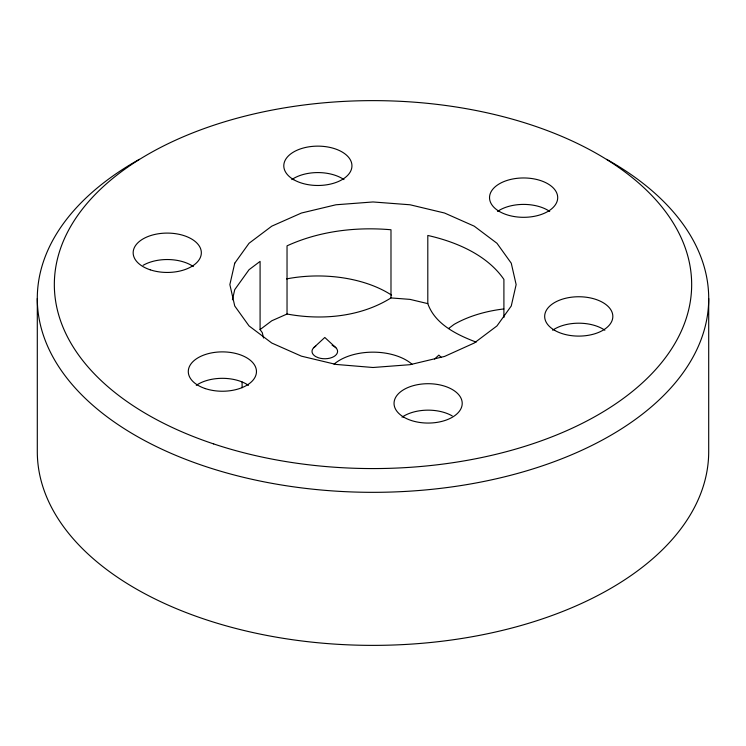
<?xml version="1.0" encoding="UTF-8"?>
<svg xmlns="http://www.w3.org/2000/svg" width="746" height="746" viewBox="0 0 746 746"><rect width="100%" height="100%" fill="white"/><g stroke="black" fill="none" stroke-linecap="round" stroke-linejoin="round"><path stroke-width="1.12" d="M232.426 299.78L234.738 289.644L249.033 269.716L260.084 261.398L260.084 329.583L262.303 332.679L263.525 338.013M313.73 347.692L324.799 337.472L335.868 347.692A12.785 7.376 0 0 1 333.835 356.607A12.785 7.376 0 0 1 318.411 357.772L315.763 356.607A12.785 7.376 0 0 1 315.763 346.163M434.582 359.05L438.844 355.115L441.39 357.474M260.084 329.583L271.786 320.771L287.033 314.019C321.871 320.454 360.514 317.031 390.988 297.934L410.048 299.388L427.803 303.631C434.797 323.643 455.778 334.236 474.419 341.454L476.47 341.948M448.532 328.566L454.034 324.426A98.407 56.817 0 0 1 503.82 308.947M335.868 347.692L333.835 346.163A12.785 7.376 0 0 0 332.129 345.342M708.7 298.512L708.7 451.563A335.7 193.811 0 0 1 373 645.374A335.7 193.811 0 0 1 37.3 451.563L37.3 298.512M503.904 317.526L503.904 279.396C487.054 254.862 456.048 241.807 427.803 235.456L427.803 303.631M390.988 297.934L390.988 229.759C355.898 226.691 319.213 231.092 287.033 245.844L287.033 314.019M242.096 381.961L242.096 387.743M286.557 278.911A98.407 56.817 0 0 1 391.585 295.136M334.031 364.188A46.858 27.052 0 0 1 411.969 364.188M606.619 159.327A335.7 193.811 0 0 1 611.617 434.843A335.7 193.811 0 0 1 134.383 434.843A335.7 193.811 0 0 1 139.381 159.327M196.282 385.346A34.083 19.676 0 0 1 248.483 385.346M402.029 417.173A34.083 19.676 0 0 1 452.225 415.914M143.148 265.296A34.083 19.676 0 0 1 193.354 266.555M552.646 330.217A34.083 19.676 0 0 1 604.857 330.217M291.77 179.6A34.083 19.676 0 0 1 343.971 179.6M497.517 211.426A34.083 19.676 0 0 1 549.718 211.426M234.738 263.207L229.861 284.599L234.738 305.991L249.033 325.918L271.786 343.039L301.431 356.168L335.952 364.421L373 367.498L410.048 364.682L444.569 356.429L474.214 343.039L496.967 325.918L511.262 305.991L516.139 284.599L511.262 263.207L496.967 243.28L474.214 226.159L444.569 213.03L410.048 204.777L373 201.961L335.952 204.777L301.431 213.03L271.786 226.159L249.033 243.28L234.738 263.207M205.337 388.601A34.083 19.676 0 0 0 256.465 371.555A34.083 19.676 0 0 0 205.337 354.518A34.083 19.676 0 0 0 205.337 388.601M404.034 417.303A34.083 19.676 0 0 0 461.047 408.482A34.083 19.676 0 0 0 419.308 384.376A34.083 19.676 0 0 0 404.034 417.303M150.207 269.81A34.083 19.676 0 0 0 201.336 252.773A34.083 19.676 0 0 0 150.207 235.727A34.083 19.676 0 0 0 150.207 269.81M554.651 330.338A34.083 19.676 0 0 0 611.673 321.517A34.083 19.676 0 0 0 569.925 297.421A34.083 19.676 0 0 0 554.651 330.338M293.775 179.721A34.083 19.676 0 0 0 350.788 170.899A34.083 19.676 0 0 0 309.049 146.803A34.083 19.676 0 0 0 293.775 179.721M499.522 211.556A34.083 19.676 0 0 0 556.535 202.735A34.083 19.676 0 0 0 514.796 178.63A34.083 19.676 0 0 0 499.522 211.556M213.673 443.926A318.663 183.973 0 0 0 691.663 284.599A318.663 183.973 0 0 0 213.673 125.272A318.663 183.973 0 0 0 213.673 443.926"/></g></svg>
